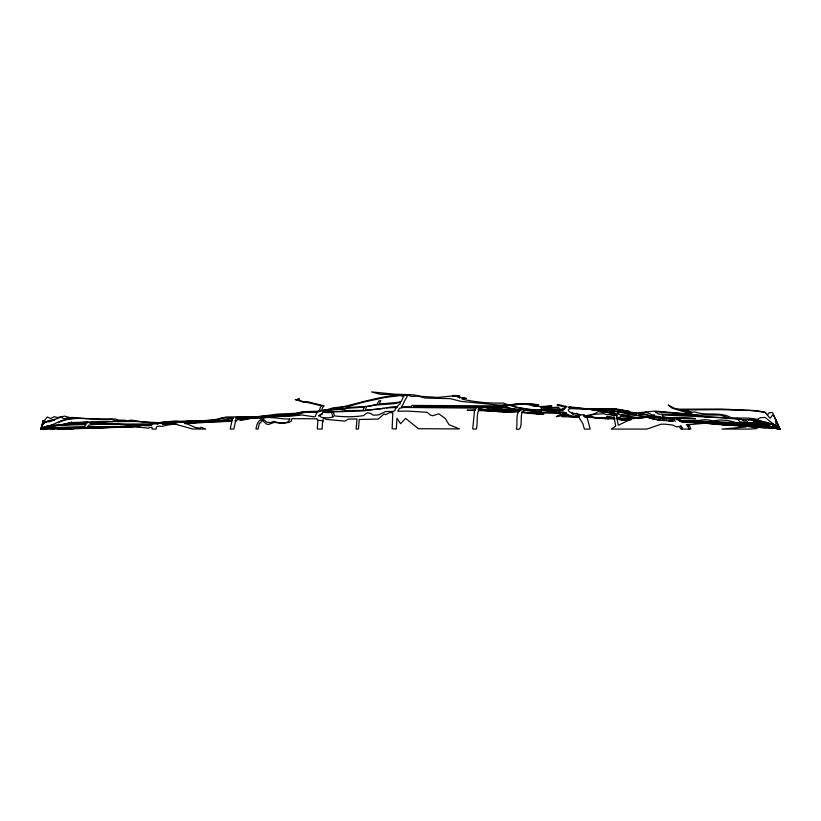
<?xml version="1.0" encoding="UTF-8"?>
<svg xmlns="http://www.w3.org/2000/svg" width="821" height="821" viewBox="0 0 821 821"><rect width="100%" height="100%" fill="white"/><g stroke="black" fill="none" stroke-linecap="round" stroke-linejoin="round"><path stroke-width="1.23" d="M541.326 409.002L541.142 410.356L535.405 410.387M541.326 408.807C543.235 405.03 535.302 407.124 532.388 405.636C524.075 402.618 514.233 405.02 505.633 405.841M522.546 411.547C519.406 415.98 523.952 431.979 516.317 429.044C518.051 423.564 514.931 413.117 520.411 410.233C507.327 407.791 493.739 406.518 480.193 407.678C475.677 413.435 478.048 422.097 476.416 429.034L472.732 429.014L474.517 410.469L476.231 408.119L403.768 407.432L399.478 408.314L397.764 411.249L408.016 411.085L427.115 412.306L430.348 415.057L432.585 415.765L438.896 413.846L445.239 418.474L449.066 424.724L459.442 428.931L418.474 428.726L405.595 418.371L400.576 423.739L396.974 418.228L396.307 428.962L392.14 428.757L392.818 412.747L389.595 412.573L385.696 414.738L384.084 413.958L378.245 419.09L359.28 419.469L358.428 429.014L356.098 429.014L357.022 418.987L348.473 419.049L344.902 421.132L326.142 419.377L325.116 418.72C321.709 416.627 323.31 425.032 322.632 420.711L318.702 420.29M140.052 426.622L69.364 428.911L73.223 429.085L41.05 429.085L43.205 420.711L44.231 420.721L47.238 417.047L50.728 418.453L54.207 416.699L57.316 417.571L64.633 416.134L70.329 417.766M322.632 420.711L322.109 429.065L317.296 428.983L317.932 420.116L317.245 419.993L317.091 418.792L291.886 418.679L291.188 421.204L288.93 422.466L281.49 423.123L274.04 422.394L268.693 424.467L266.599 424.149L262.905 420.886L261.263 420.896L260.852 422.753L259.446 423.072L258.102 429.044L255.936 429.044L256.87 424.857L258.687 421.347L262.176 418.248L236.448 417.037L233.821 429.065L230.27 429.065L232.559 417.643L233.359 418.289M556.638 410.695L543.071 410.356L542.989 409.227L560.281 409.125L554.914 409.576M41.05 429.085L43.215 420.403L46.54 421.861L49.476 421.737L54.925 419.634L53.611 420.331C48.162 420.27 41.481 422.661 41.05 429.085C51.867 426.674 61.247 418.371 72.289 418.525L67.691 417.868L64.171 418.792L60.61 416.965C54.207 421.378 42.846 418.515 41.142 428.849M585.27 408.755L569.425 407.832L569.907 406.949C593.183 408.92 615.863 413.887 638.717 417.92M52.749 426.089L52.236 427.156L50.615 425.565M238.264 418.484L236.93 420.506M564.838 407.493L565.423 406.19L566.531 406.764M321.114 414.328C315.408 420.044 337.965 417.284 332.71 416.226L331.274 411.598L331.037 412.347L328.431 412.614L322.848 412.419L321.894 414.605L321.658 413.763L318.681 416.021L321.309 414.277M558.424 411.783L559.46 410.1L565.197 408.458M625.971 410.644L629.348 411.424L616.417 408.95L601.824 409.525L606.134 409.299L610.855 411.824L613.687 415.518L615.729 426.048L611.327 429.085L646.845 429.085L661.09 424.2L665.277 424.19L672.512 425.042L676.945 427.012L679.152 426.325L680.876 429.075L690.861 429.075L689.188 424.898L688.172 424.755L706.347 423.113L720.622 424.734L737.966 424.929L745.981 426.971L721.905 429.055L750.035 429.075L757.116 428.531L754.704 427.464L757.845 427.413L772.735 427.967L779.95 429.085L775.722 419.757L779.201 427.402L778.708 427.762L775.958 424.857L775.722 419.757L774.1 416.226L772.551 415.067L770.088 418.248L765.11 412.44L757.67 410.705L720.469 409.022L679.809 409.186L691.908 413.117C689.773 414.472 679.655 408.273 674.831 408.478L668.181 405.01L672.071 408.099L685.227 412.163L687.844 413.681L691.344 414.195L683.288 413.527M663.717 419.295L662.793 420.239L663.953 419.131M564.745 407.709L563.155 410.326L559.973 411.085L519.642 409.463M50.492 425.606L43.236 427.259L41.05 428.808L50.686 425.996M679.408 421.245L690.769 420.906L747.715 423.072L739.844 421.83L737.668 419.09C712.813 416.883 687.731 416.257 662.845 414.964L662.157 415.457L663.501 416.668C673.559 419.9 685.258 416.155 695.387 418.782L669.361 418.033L666.354 418.997M162.363 423.975L169.126 423.78M672.963 420.249L673.589 419.911M614.17 417.673L611.481 417.489L613.923 417.992M671.188 420.629L672.153 420.198M675.95 419.223L677.397 419.182M320.19 411.044L322.027 409.761L322.643 407.432L324.182 405.831L307.957 401.859L303.719 401.787L300.158 400.648L298.926 399.16L299.101 398.298L296.278 399.981L295.293 399.478L303.719 402.269L306.284 402.208L321.945 405.943L320.313 407.349L319.697 409.966L317.789 411.239L303.76 411.66L294.667 413.353L277.611 414.082L259.108 416.596L226.052 417.027L217.391 419.254L199.565 421.122L169.793 421.696L164.374 422.897L143.295 421.943L131.319 420.085L127.327 420.875C123.437 419.172 119.076 421.286 115.351 418.956L86.41 418.587L71.571 417.396M318.876 411.742L319.821 411.383L303.76 412.522L289.916 414.482L244.843 417.427L242.041 418.125L240.173 419.818L256.901 417.745M267.872 416.75L266.22 415.96L265.399 416.832L274.009 415.775L293.774 415.128L300.722 412.491L317.08 412.039L315.151 416.586L314.115 416.822L301.789 414.985L288.92 416.391L271.607 416.658M572.914 414.246C574.372 413.948 572.596 412.029 571.652 413.014M757.742 424.775L756.192 424.847L765.182 424.991M673.887 420.465L672.358 421.019M41.05 429.034L43.287 428.008L50.728 427.577L84.245 426.817L86.102 424.529L50.717 425.606L44.662 426.869L53.509 424.57M556.648 410.685L564.15 408.612M676.945 419.931L678.474 419.285L686.192 422.446L696.66 422.692M670.665 420.814L671.25 420.629M232.364 418.638C216.682 421.389 200.427 420.793 184.715 423.636L192.063 422.928M617.402 413.209L621.805 411.721L637.394 412.86L655.045 411.085L682.928 413.507M513.997 404.691L526.908 403.891M681.748 422.097L679.306 420.526M567.311 415.169L561.903 416.75L579.092 416.894M393.126 411.465L394.952 410.562L395.548 408.406L397.159 407.462L386.414 407.914M58.117 422.764C74.814 414.266 93.789 421.194 111.646 419.377L115.669 420.814L124.628 421.245L123.171 421.378M569.877 407.462L571.108 407.36L568.06 407.083M585.301 416.883L593.973 414.318L603.712 413.722C607.786 415.662 612.179 413.291 616.304 414.944M171.743 423.133L176.053 422.723M765.172 424.416L766.896 424.057L768.979 424.909M584.183 416.134L593.963 414.051L598.478 411.557L602.922 412.46L611.542 412.296M527.38 410.469L540.598 410.993M666.426 419.018L663.891 419.11M561.348 415.252L566.993 414.318M479.054 407.893L485.57 407.103M265.645 417.027L267.153 416.986L266.055 417.089M629.512 420.013L631.226 419.705M772.14 424.334L779.95 429.085L772.561 412.624L769.482 412.553L767.389 414.964L765.11 412.275L750.23 410.49L720.469 409.638L684.016 409.956L692.134 412.204L694.935 411.896C706.132 416.309 719.996 411.259 730.998 417.643C739.731 418.638 748.495 417.181 757.198 419.418L760.328 417.735L765.141 417.468L775.814 425.935M518.297 411.66L505.849 412.265L483.743 410.449M195.521 422.63L184.694 423.4M510.046 405.143L498.296 405.04L461.115 401.387L450.216 398.637L425.216 398.062L417.694 396.009L411.844 396.492L407.893 395.168L402.916 395.773L400.453 394.901L380.359 394.296L371.533 391.915L394.429 394.162L412.696 394.768L421.594 396.379L437.675 397.415L454.66 395.784L460.017 396.215L452.679 395.999L454.136 395.353L459.873 397.816L459.144 397.426L466.379 398.401L462.777 398.082L461.966 399.057C475.174 402.208 489.552 403.45 503.324 403.029C515.147 407.78 527.749 409.628 540.69 411.177M257.979 417.612C253.309 415.611 240.337 423.102 237.926 418.72L259.149 417.386L264.208 416.288L264.998 416.822M487.315 407.083L484.4 407.349L496.079 408.17L496.058 407.134L508.127 405.451L494.683 406.292M41.05 428.583L50.738 427.772L117.721 426.941M199.575 422.045L194.515 422.846L184.694 422.723M321.237 410.941C347.262 407.637 371.862 397.282 398 395.158C412.511 394.521 406.097 395.845 403.285 403.922L401.407 406.918L410.531 406.785L412.378 405.43L494.057 405.861L496.387 406.805L495.371 407.195L507.645 407.329L512.201 408.766L519.58 409.453M168.787 423.492L162.384 424.057M187.455 421.44L192.535 421.091L175.704 421.512L168.736 422.148L163.215 423.759L168.777 423.554M187.609 421.378L181.718 421.83L174.883 421.163L162.394 421.994L156.38 423.646L158.894 423.092L165.678 423.923L177.285 421.861L182.17 421.82L195.449 427.515L199.616 428.141L201.114 427.259L205.712 429.075L192.401 428.973L175.027 424.057L168.828 424.601L162.404 426.356L158.432 426.13L156.452 426.92L156.103 429.085L152.121 429.085L151.926 427.084L148.303 428.162L134.408 426.581L127.45 427.351L120.502 426.345M487.284 406.929L485.96 407.124M269.144 416.699L298.485 414.42L303.78 412.204L318.425 411.762M646.948 417.417C653.506 414.903 659.253 416.534 665.451 418.166M224.225 420.834L215.359 421.358M50.748 429.085L54.309 429.085M58.188 429.085C70.555 428.285 82.972 428.09 95.41 428.018C113.647 428.08 131.319 424.406 149.412 425.771L151.567 424.036L152.398 424.662M617.187 418.823L618.88 418.577M657.467 419.439L665.215 418.238L653.629 417.027L646.178 414.266L639.467 414.123L620.112 410.151L623.857 410.408M671.434 418.258L672.584 418.269L675.365 421.46M671.085 418.31L671.773 418.228M506.413 405.01L498.029 406.067M43.297 429.085L46.797 429.085M259.128 417.499L263.839 416.894M556.566 412.594L566.613 412.84M490.548 406.764L488.156 406.959M504.587 406.005L497.228 407.247L504.463 409.966M763.181 424.478L765.141 424.262M196.65 422.446L198.282 422.271M508.445 404.835L521.058 403.963M99.598 421.625L71.437 422.599L66.84 424.005L71.745 422.138C62.037 426.489 50.82 424.395 41.05 428.654M519.529 411.434L507.306 411.916L478.52 410.387M522.556 411.547C525.697 409.381 533.137 411.393 538.001 410.705L541.973 412.696L544.99 412.84L558.978 412.706L563.627 411.916L569.394 415.754L578.415 416.463L582.9 423.739L584.367 429.085L590.176 429.085L587.241 418.135L584.285 414.821L578.456 414.954L576.588 413.353C573.93 415.231 567.722 411.424 568.337 409.802L569.456 408.622L592.064 408.889M697.347 422.456L693.991 422.548M372.488 409.525L365.314 410.028L366.535 406.631L372.672 405.246L393.546 403.768L400.422 402.382C400.781 404.784 397.662 404.568 397.456 406.611C389.739 406.569 381.57 409.227 373.473 409.351M508.415 404.763L517.446 404.178L512.058 404.825M623.775 418.802L644.926 417.632M383.971 408.324L363.334 410.89L332.3 411.947L333.09 411.783L334.629 415.929C343.804 417.058 353.984 417.017 363.354 415.672L367.551 412.706L370.794 413.507L373.124 415.139L378.553 414.933L385.685 411.495L393.115 411.475M320.005 411.064L320.703 411.003M478.089 409.227L486.904 410.131L486.011 409.792L496.982 408.396L503.119 410.018L479.7 410.284M150.972 425.237L147.493 425.432M497.167 410.161L484.944 410.449M668.499 420.906L669.474 420.845M203.69 421.83L214.466 421.327M151.433 425.329L144.558 425.576M226.38 420.598L232.333 420.516M679.008 420.403L698.209 420.465L705.65 419.603L713.09 420.824L720.53 419.993L727.97 420.444L735.411 422.405L750.302 423.246L764.084 425.083L759.404 424.611M521.622 404.281L535.282 404.568L528.406 404.004L516.368 404.527M638.635 414.831L646.137 412.183L653.208 415.2L654.655 415.108C642.607 418.689 629.697 418.587 617.207 418.094M616.386 416.185L617.259 415.457L616.14 414.461M263.828 417.222L259.138 417.479M479.526 407.863C493.031 406.241 492.374 411.034 478.089 408.971M551.158 411.095L555.684 411.516M93.42 422.158L90.105 422.641L89.858 423.564L125.141 424.088L155.487 423.841L158.864 423.226L136.07 421.46L117.023 421.614M699.533 422.651L708.636 423M521.776 404.271L526.138 403.994L525.419 403.953M568.984 415.837L570.431 415.775M614.293 418.115L594.014 417.499L584.162 415.785M203.587 421.799L217.503 422.004L231.43 421.091M170.768 423.297L172.636 423.236M539.705 411.044L523.388 410.202M152.716 424.262C131.514 426.222 109.255 422.189 88.637 425.196L87.683 426.766L117.721 426.479A116.982 116.654 90 0 0 128.076 426.212L135.003 426.376M669.402 420.845L670.726 420.814M708.626 422.507L700.908 422.599M521.53 403.983L524.516 403.953M493.626 406.241L497.136 406.159M541.85 412.275L525.553 412.624L521.797 411.916M614.601 418.536L596.364 417.725M238.86 418.187L235.996 417.848M231.83 420.814C218.54 420.588 205.301 423.174 192.155 422.918M177.264 424.159L167.505 424.642M521.13 409.997L478.386 410.5M95.821 422.035L113.565 421.501M90.844 422.723L93.512 422.682M235.073 420.937L236.386 420.906L235.206 420.588M470.7 410.428L474.846 410.356L472.229 410.418M549.29 412.563L550.214 412.553M102.799 421.891L120.554 421.399M593.367 408.858L616.745 409.279L605.919 409.115L608.238 408.776L614.529 412.85L616.581 415.98L618.275 425.278L631.821 418.731L646.199 417.14L661.079 420.393L673.169 421.081L671.896 419.387L657.272 417.099L671.486 418.874L670.808 418.135L653.619 417.632L646.178 414.995L639.528 414.287L638.297 415.293L649.052 417.53M233.677 417.868L221.413 418.084L214.455 420.424L188.563 421.276M91.624 422.702L105.714 422.487L98.561 422.558M698.291 422.62L694.504 421.994L700.539 422.599L713.172 422.21L720.622 424.17L731.326 425.216L729.274 423.667L722.921 424.529L694.782 422.61L696.988 423M549.167 409.494L553.149 409.546M478.797 410.449L503.725 410.151L498.932 410.141M535.425 410.469L548.674 410.89M583.71 415.518L589.878 416.822L584.562 416.309M617.228 419.192L619.024 419.192M589.57 408.858L608.956 410.254M532.942 410.469L524.147 410.161M659.058 419.983L660.063 419.983L656.184 419.439M682.354 422.097L713.162 422.394M697.07 422.446L683.37 422.292M764.454 423.872L767.553 424.683L765.172 424.108M714.27 423.061L757.783 424.631L778.934 428.819M682.867 422.045L690.984 422.333M713.141 423.318L749.009 424.785L761.642 427.495L755.258 426.941M579.103 416.237L575.593 415.837M713.11 422.302L750.322 423.256L757.752 424.077M564.181 413.363L562.744 413.343M526.928 403.891L538.74 404.63C521.468 404.938 545.924 407.709 547.884 406.498L547.289 406.405L551.866 406.026L540.249 406.539L549.259 407.842L558.998 407.38L543.03 407.637L543.143 409.074L548.377 409.494M564.366 413.066L563.103 413.014M560.353 413.24L547.935 412.583L527.8 412.973L530.089 413.312M684.437 422.333L690.81 422.517M693.427 422.384L691.898 422.271L697.193 422.589M735.483 425.586L708.656 423.246M504.474 409.966L519.508 410.161M531.3 413.527L536.872 413.763M614.898 418.115L608.915 417.827L606.503 416.319L609.5 416.524L613.769 415.087L614.703 415.467M614.878 418.967L610.619 418.71A49.619 37.93 -90 0 1 604.738 418.669L588.411 416.873M769.995 427.823L735.472 425.483L754.037 426.787M656.318 419.387L657.693 420.178M534.42 413.651L522.443 412.563M537.232 413.846L543.82 414.287L535.61 413.743M579.144 417.017L569.086 416.463L579.103 416.811M584.531 417.027L608.884 418.648M714.393 422.466L757.762 423.174L766.137 424.231L771.545 427.105L769.677 425.976L765.47 425.873L762.463 424.765M547.884 410.644L549.68 410.777M561.112 415.375L559.399 415.272C549.126 419.213 567.034 413.199 569.405 415.97L568.378 415.775M672.101 420.198L673.025 420.26M547.74 410.613L530.397 409.402L516.05 407.319L512.52 405.533L507.624 405.143M571.662 413.579L576.096 413.62L580.56 414.8M636.059 414.605L623.488 415.272L619.711 414.718M569.21 415.149L563.196 414.862L555.14 412.542M595.512 417.602L590.504 417.13M738.315 425.678L765.788 427.874L751.441 424.888L772.674 427.259L779.95 429.085C775.558 422.446 768.282 424.2 761.816 422.076L757.711 419.675L751.328 419.428L752.293 419.182L764.105 424.17M586.605 416.709L583.875 415.96M183.545 421.809C174.904 421.101 165.226 421.337 157.293 424.129M590.648 417.099L586.553 416.699L583.567 415.405M677.325 419.162L677.9 419.233M610.537 410.644L615.145 410.305L608.966 409.166L597.934 408.899L608.956 410.315M566.798 406.775L559.039 404.732L557.079 405.01L565.3 407.195M654.245 419.049L650.006 417.756M686.274 424.631L687.3 424.857L689.055 429.075M612.948 414.01L603.076 411.034L595.338 410.018L594.055 410.479C585.814 407.514 576.865 409.638 568.614 407.39M638.717 418.536L621.117 416.268L619.701 417.345L616.94 417.468M646.168 417.294L611.378 410.746M775.157 428.336L779.95 429.085L778.298 427.823M765.121 424.262L757.742 423.061L748.352 422.928L746.197 420.752L744.052 421.358C743.539 418.115 731.562 419.572 737.299 418.382C744.739 421.204 753.339 418.135 760.657 421.245L758.553 420.393L753.863 420.927L750.651 419.664L748.034 419.829L750.178 419.079L752.908 420.701L764.874 424.098M779.868 429.065L772.623 425.422L776.225 427.525M776.625 427.7L779.95 429.085C768.282 426.53 751.472 426.951 741.774 425.627L772.715 427.751L779.95 429.085L778.677 428.377M669.926 418.053L671.147 418.31M770.642 424.005L765.911 423.349L760.533 420.896L755.843 421.173L752.293 419.818M779.95 429.085L767.337 425.689M649.534 418.074L653.608 419.1M771.514 423.964L765.141 421.891L752.303 419.818M53.734 425.966C59.286 425.668 68.122 422.117 74.906 423C76.743 423.657 93.461 420.526 86.441 423.349L52.421 425.483L53.724 425.955M617.176 418.474L623.806 420.26L628.701 420.383L620.645 419.818L617.433 418.823M628.26 419.716L624.104 418.577L620.06 419.644L618.459 419.172M550.85 411.095L553.2 411.742M627.244 419.942L623.139 418.638M629.143 420.28L623.796 418.494M629.348 420.034L627.08 419.264L622.893 420.393L619.876 419.079M677.848 419.213L679.357 420.537M680.671 425.781L682.518 429.075M772.582 424.221L776.297 426.756M681.204 426.068L682.456 429.075M687.228 424.857L687.926 426.571M363.498 409.207L363.334 410.202L361.579 410.418L344.533 410.623L345.528 408.642L346.78 408.314L364.473 407.103L363.498 409.207M343.527 408.858L342.675 410.962L341.002 411.331L323.156 411.567L323.813 410.603L324.449 411.116L324.921 410.377L333.531 407.739L348.412 406.446L363.303 402.157L385.624 397.364L399.796 395.609L403.727 396.163L401.171 401.49L397.662 402.372L379.066 404.045L380.841 400.658L378.85 400.884L377.147 404.271L370.415 406.19L348.422 407.483L342.644 408.991L323.874 409.925L322.848 410.592L343.547 408.848M414.092 406.385L413.928 406.98L492.887 406.939L414.092 406.385M635.598 414.472L616.52 411.229L617.341 410.531L623.857 411.136L636.039 413.702A197.461 5.829 90 0 0 635.69 414.307L635.598 414.472M289.772 418.967C288.592 424.898 278.124 423.308 274.04 421.255L270.396 422.671L266.599 422.097L264.167 419.952L261.991 420.229L264.372 417.786C272.685 416.678 282.219 419.49 289.772 418.967M699.605 422.425L698.25 422.466L699.636 422.394M728.042 417.694L705.619 416.914L695.705 415.057L689.599 415.426L686.377 414.205L700.282 415.087L720.499 415.036L728.042 417.694M655.805 411.711L655.209 411.844L658.658 414.092L693.529 414.995L687.639 415.005L683.288 413.774L655.805 411.711M733.225 424.673L727.088 425.196L722.367 424.56L735.483 425.494L733.225 424.673M474.846 410.51L467.128 410.254L474.856 410.479M673.477 419.705L674.072 419.839L673.477 419.705"/></g></svg>
